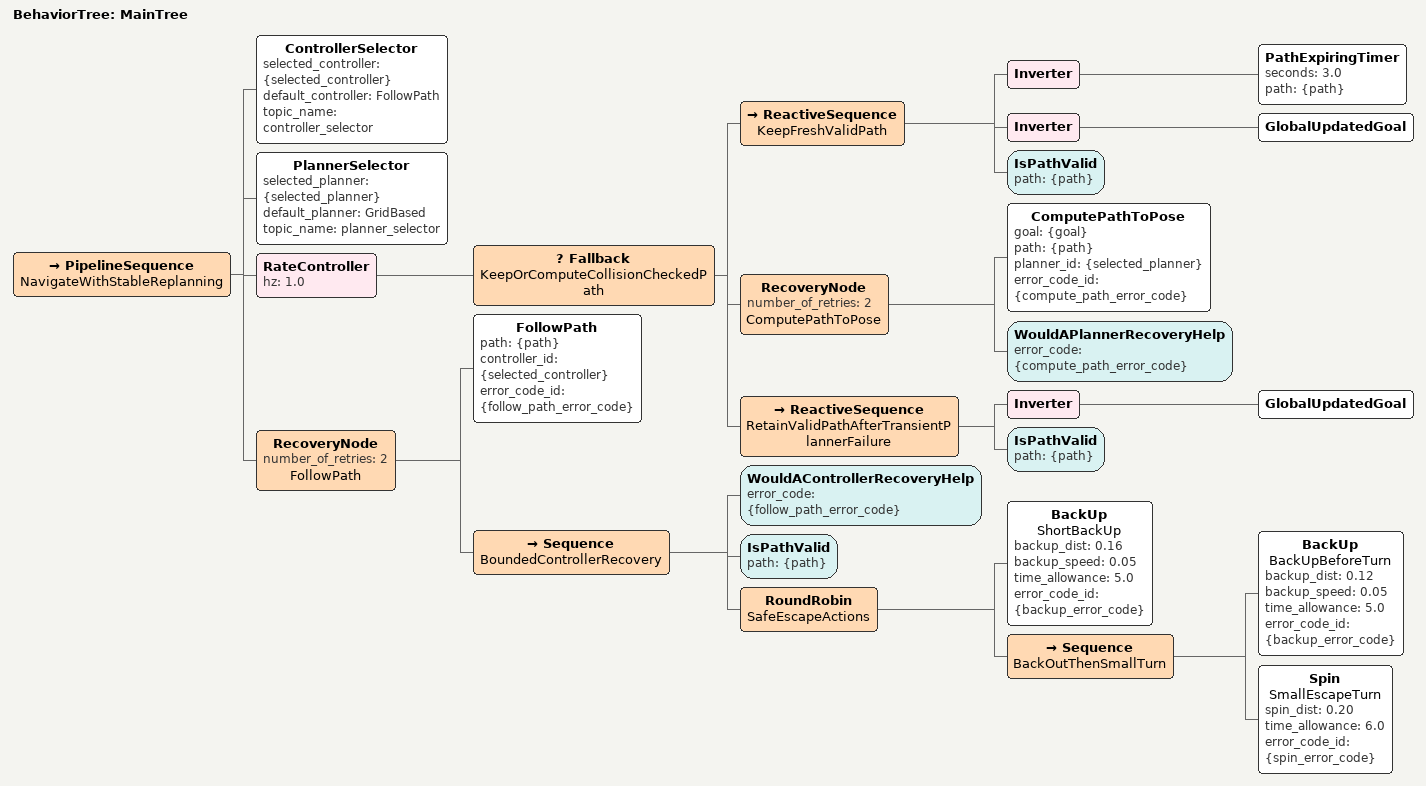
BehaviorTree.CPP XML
<!-- Differential-drive navigation with bounded, collision-aware recovery. -->
<root BTCPP_format="4" main_tree_to_execute="MainTree">
  <BehaviorTree ID="MainTree">
    <PipelineSequence name="NavigateWithStableReplanning">
      <ControllerSelector selected_controller="{selected_controller}" default_controller="FollowPath" topic_name="controller_selector"/>
      <PlannerSelector selected_planner="{selected_planner}" default_planner="GridBased" topic_name="planner_selector"/>

      <RateController hz="1.0">
        <Fallback name="KeepOrComputeCollisionCheckedPath">
          <ReactiveSequence name="KeepFreshValidPath">
            <Inverter>
              <PathExpiringTimer seconds="3.0" path="{path}"/>
            </Inverter>
            <Inverter>
              <GlobalUpdatedGoal/>
            </Inverter>
            <IsPathValid path="{path}"/>
          </ReactiveSequence>

          <!-- Retry a transient planner error twice without moving, clearing
               costmaps, or starting a recovery behavior. -->
          <RecoveryNode number_of_retries="2" name="ComputePathToPose">
            <ComputePathToPose goal="{goal}" path="{path}" planner_id="{selected_planner}" error_code_id="{compute_path_error_code}"/>
            <WouldAPlannerRecoveryHelp error_code="{compute_path_error_code}"/>
          </RecoveryNode>

          <!-- A failed refresh may keep the previous path only when it is
               still collision-valid and the goal has not changed. -->
          <ReactiveSequence name="RetainValidPathAfterTransientPlannerFailure">
            <Inverter>
              <GlobalUpdatedGoal/>
            </Inverter>
            <IsPathValid path="{path}"/>
          </ReactiveSequence>
        </Fallback>
      </RateController>

      <RecoveryNode number_of_retries="2" name="FollowPath">
        <FollowPath path="{path}" controller_id="{selected_controller}" error_code_id="{follow_path_error_code}"/>
        <Sequence name="BoundedControllerRecovery">
          <WouldAControllerRecoveryHelp error_code="{follow_path_error_code}"/>
          <IsPathValid path="{path}"/>
          <RoundRobin name="SafeEscapeActions">
            <BackUp name="ShortBackUp" backup_dist="0.16" backup_speed="0.05" time_allowance="5.0" error_code_id="{backup_error_code}"/>
            <Sequence name="BackOutThenSmallTurn">
              <BackUp name="BackUpBeforeTurn" backup_dist="0.12" backup_speed="0.05" time_allowance="5.0" error_code_id="{backup_error_code}"/>
              <Spin name="SmallEscapeTurn" spin_dist="0.20" time_allowance="6.0" error_code_id="{spin_error_code}"/>
            </Sequence>
          </RoundRobin>
        </Sequence>
      </RecoveryNode>
    </PipelineSequence>
  </BehaviorTree>
</root>
